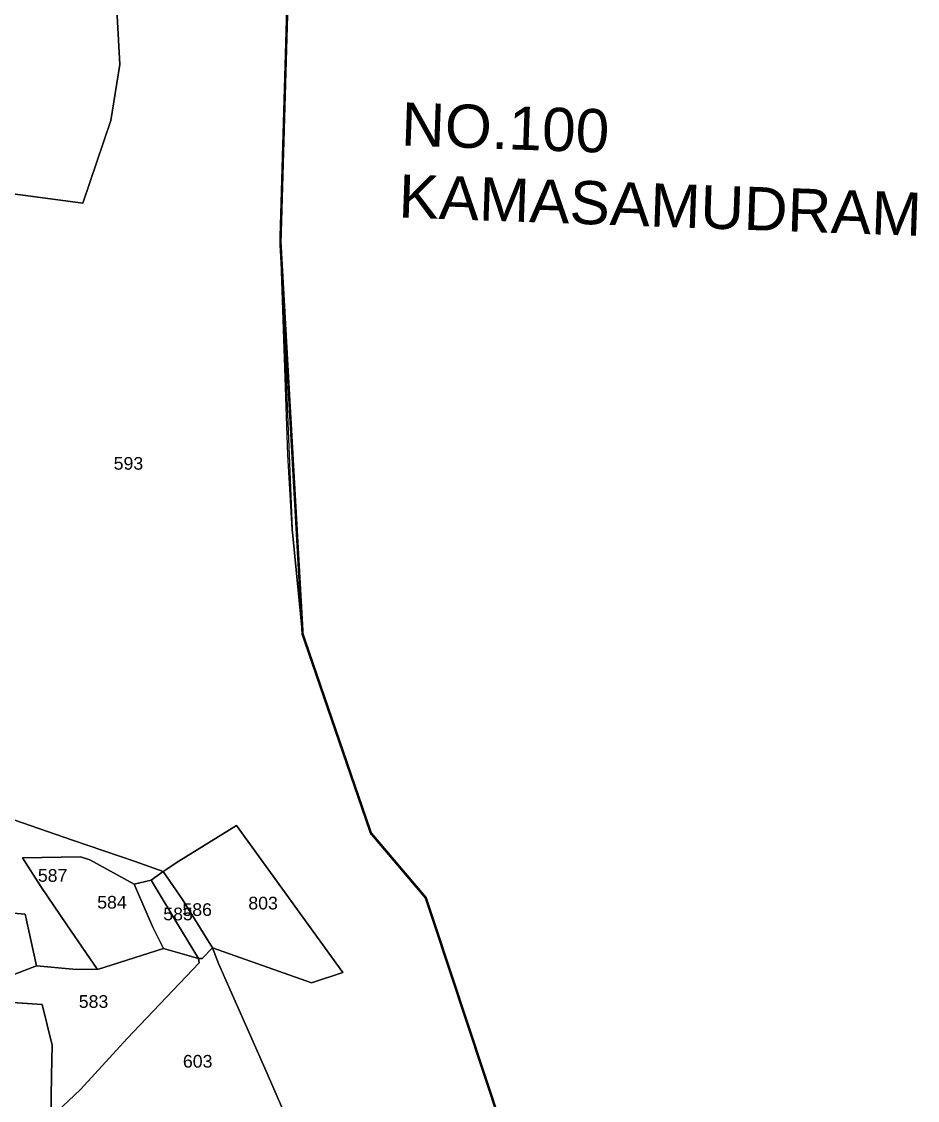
# Model space of a CAD drawing. Header units: inches. Extents: x 186800 to 194298, y 1604602 to 1613194.
# Drawn here: x 191700 to 192759, y 1606393 to 1607669 of the extents above; entities that cross this region are included whole.
import ezdxf

# ---------------------------------------------------------------- set-up
doc = ezdxf.new("R2010")
doc.units = ezdxf.units.IN
doc.header["$LTSCALE"] = 15
doc.header["$MEASUREMENT"] = 0
for name, color, linetype in [('PLOT', 7, 'Continuous'), ('PLOT NO', 7, 'Continuous'), ('text1', 7, 'Continuous'), ('VILLAGE BOUNDARY', 5, 'Continuous')]:
    doc.layers.add(name, color=color, linetype=linetype)
doc.styles.get("Standard").update_dxf_attribs({"font": 'arial.ttf'})

msp = doc.modelspace()

# ---------------------------------------------------------------- linework, layer by layer
at = {"layer": 'PLOT'}
for p, q in [((192005.9, 1607407.7), (192018.5, 1607839.6)), ((191816, 1607618), (191810, 1607729.9)), ((191810, 1607729.9), (191816, 1607618)), ((191805.4, 1607551.7), (191816, 1607618)), ((191816, 1607618), (191805.4, 1607551.7)), ((191772.2, 1607453.9), (191805.4, 1607551.7)), ((191805.4, 1607551.7), (191772.2, 1607453.9)), ((191805.4, 1607551.7), (191805.4, 1607551.7)), ((191674.8, 1607466.9), (191772.2, 1607453.9)), ((191772.2, 1607453.9), (191674.8, 1607466.9)), ((192014.5, 1607156.2), (192005.9, 1607407.7)), ((191759.8, 1606700.6), (191668.9, 1606731.7)), ((191668.9, 1606731.7), (191759.8, 1606700.6)), ((191954, 1606717.9), (191885.6, 1606675.5)), ((191885.6, 1606675.5), (191954, 1606717.9)), ((192079.8, 1606544), (191954, 1606717.9)), ((191954, 1606717.9), (192079.8, 1606544)), ((192177.9, 1606632.2), (192112.9, 1606708.8)), ((191834, 1606675.1), (191759.8, 1606700.6)), ((191759.8, 1606700.6), (191759.8, 1606700.6)), ((191759.8, 1606700.6), (191834, 1606675.1)), ((191700.9, 1606679.7), (191769.5, 1606680.7)), ((191769.5, 1606680.7), (191700.9, 1606679.7)), ((191722.4, 1606645.6), (191700.9, 1606679.7)), ((191700.9, 1606679.7), (191722.4, 1606645.6)), ((191769.5, 1606680.7), (191780.3, 1606677.2)), ((191780.3, 1606677.2), (191769.5, 1606680.7)), ((191780.3, 1606677.2), (191833, 1606648.2)), ((191833, 1606648.2), (191780.3, 1606677.2)), ((191867.2, 1606663.2), (191834, 1606675.1)), ((191834, 1606675.1), (191867.2, 1606663.2)), ((191885.6, 1606675.5), (191867.2, 1606663.2)), ((191867.2, 1606663.2), (191885.6, 1606675.5)), ((191833, 1606648.2), (191853, 1606653.3)), ((191853, 1606653.3), (191833, 1606648.2)), ((191853, 1606653.3), (191867.2, 1606663.2)), ((191867.2, 1606663.2), (191853, 1606653.3)), ((191883.5, 1606602.5), (191853, 1606653.3)), ((191853, 1606653.3), (191883.5, 1606602.5)), ((191867.2, 1606663.2), (191889.9, 1606630.2)), ((191889.9, 1606630.2), (191867.2, 1606663.2)), ((191753.2, 1606600.4), (191722.4, 1606645.6)), ((191722.4, 1606645.6), (191753.2, 1606600.4)), ((191833, 1606648.2), (191854.5, 1606598.5)), ((191854.5, 1606598.5), (191833, 1606648.2)), ((191833, 1606648.2), (191833, 1606648.2)), ((191889.9, 1606630.2), (191925.4, 1606573.1)), ((191925.4, 1606573.1), (191889.9, 1606630.2)), ((192256.2, 1606396.7), (192177.9, 1606632.2)), ((191703.9, 1606613), (191660, 1606616.8)), ((191660, 1606616.8), (191703.9, 1606613)), ((191717.5, 1606551.6), (191703.9, 1606613)), ((191703.9, 1606613), (191717.5, 1606551.6)), ((191789.6, 1606547.3), (191753.2, 1606600.4)), ((191753.2, 1606600.4), (191789.6, 1606547.3)), ((191908.8, 1606560.5), (191883.5, 1606602.5)), ((191883.5, 1606602.5), (191908.8, 1606560.5)), ((191854.5, 1606598.5), (191867.4, 1606572.4)), ((191867.4, 1606572.4), (191854.5, 1606598.5)), ((191867.4, 1606572.4), (191789.6, 1606547.3)), ((191789.6, 1606547.3), (191867.4, 1606572.4)), ((191867.4, 1606572.4), (191908.8, 1606560.5)), ((191908.8, 1606560.5), (191867.4, 1606572.4)), ((191925.4, 1606573.1), (191913.3, 1606560.5)), ((191913.3, 1606560.5), (191925.4, 1606573.1)), ((191925.4, 1606573.1), (192042.7, 1606531.7)), ((191932.5, 1606554.4), (191925.4, 1606573.1)), ((192042.7, 1606531.7), (191925.4, 1606573.1)), ((191925.4, 1606573.1), (191932.5, 1606554.4)), ((191669.4, 1606533.3), (191717.5, 1606551.6)), ((191717.5, 1606551.6), (191669.4, 1606533.3)), ((191717.5, 1606551.6), (191760.2, 1606547.8)), ((191760.2, 1606547.8), (191717.5, 1606551.6)), ((191824.4, 1606466), (191909.9, 1606555.3)), ((191909.9, 1606555.3), (191824.4, 1606466)), ((191908.8, 1606560.5), (191908.8, 1606560.5)), ((191909.9, 1606555.3), (191908.8, 1606560.5)), ((191908.8, 1606560.5), (191908.8, 1606560.5)), ((191913.3, 1606560.5), (191908.8, 1606560.5)), ((191908.8, 1606560.5), (191909.9, 1606555.3)), ((191908.8, 1606560.5), (191913.3, 1606560.5)), ((191913.3, 1606560.5), (191913.3, 1606560.5)), ((191987.4, 1606430.9), (191932.5, 1606554.4)), ((191932.5, 1606554.4), (191987.4, 1606430.9)), ((191760.2, 1606547.8), (191789.6, 1606547.3)), ((191789.6, 1606547.3), (191760.2, 1606547.8)), ((192042.7, 1606531.7), (192079.8, 1606544)), ((192079.8, 1606544), (192042.7, 1606531.7)), ((192079.8, 1606544), (192079.8, 1606544)), ((191724.1, 1606506), (191655.1, 1606510.8)), ((191655.1, 1606510.8), (191724.1, 1606506)), ((191735.7, 1606457.9), (191724.1, 1606506)), ((191724.1, 1606506), (191735.7, 1606457.9)), ((191769.2, 1606405.7), (191824.4, 1606466)), ((191824.4, 1606466), (191769.2, 1606405.7)), ((191734.9, 1606421.8), (191735.7, 1606457.9)), ((191735.7, 1606457.9), (191734.9, 1606421.8)), ((191734.2, 1606372.4), (191734.9, 1606421.8)), ((191734.9, 1606421.8), (191734.2, 1606372.4)), ((192042.6, 1606304.4), (191987.4, 1606430.9)), ((191987.4, 1606430.9), (191987.4, 1606430.9)), ((191987.4, 1606430.9), (192042.6, 1606304.4)), ((191734.2, 1606372.4), (191769.2, 1606405.7)), ((191769.2, 1606405.7), (191734.2, 1606372.4)), ((192330.8, 1606178.3), (192256.2, 1606396.7))]:
    msp.add_line(p, q, dxfattribs=at)
at = {"layer": 'VILLAGE BOUNDARY', "linetype": 'Continuous'}
for p, q in [((192018.5, 1607839.6), (192005.9, 1607407.7)), ((192005.9, 1607407.7), (192019.7, 1607068.1)), ((192019.7, 1607068.1), (192032.1, 1606944.1)), ((192032.1, 1606944.1), (192112.9, 1606708.8)), ((192112.9, 1606708.8), (192177.9, 1606632.2)), ((192177.9, 1606632.2), (192355.6, 1606095.7))]:
    msp.add_line(p, q, dxfattribs=at)
at = {"layer": 'VILLAGE BOUNDARY'}
for p, q in [((192019.7, 1607068.1), (192014.5, 1607156.2)), ((192032.1, 1606944.1), (192019.7, 1607068.1)), ((192112.9, 1606708.8), (192032.1, 1606944.1))]:
    msp.add_line(p, q, dxfattribs=at)
at = {"layer": 'VILLAGE BOUNDARY', "color": 5, "const_width": 3}
msp.add_lwpolyline([(191820.4, 1609537.8), (191822.3, 1609454.4), (191771.9, 1609339.6), (191753.1, 1609253.2), (191754.7, 1609218), (191756.1, 1609136.5), (191791.6, 1608989.4), (191790.9, 1608946.3), (191789.1, 1608852.3), (191788.9, 1608740.4), (191818.6, 1608702.1), (191932, 1608272.2), (192004.8, 1608118.3), (192018.5, 1607839.6), (192005.9, 1607407.7), (192032.1, 1606944.1), (192112.9, 1606708.8), (192177.9, 1606632.2), (192355.6, 1606095.7)], dxfattribs=at)

# ---------------------------------------------------------------- texts
at = {"layer": 'PLOT NO', "color": 7}
for s, p in [('593', (191808.6, 1607138.6)), ('587', (191718.9, 1606651.2)), ('583', (191767.3, 1606502.1))]:
    msp.add_text(s, height=15, dxfattribs=at).set_placement(p)
at = {"layer": 'PLOT NO', "color": 7, "oblique": 360}
for s, p in [('584', (191789.1, 1606619.5)), ('586', (191889.9, 1606610.8)), ('803', (191967.9, 1606618.5)), ('585', (191867.3, 1606605.6)), ('603', (191890.5, 1606431.4))]:
    msp.add_text(s, height=15, dxfattribs=at).set_placement(p)
at = {"layer": 'text1', "color": 1, "insert": (192149.9, 1607573.2), "char_height": 51.118, "width": 620.449, "attachment_point": 1, "rotation": 357.9663}
msp.add_mtext('NO.100 KAMASAMUDRAM', dxfattribs=at)

doc.saveas('drawing.dxf')
